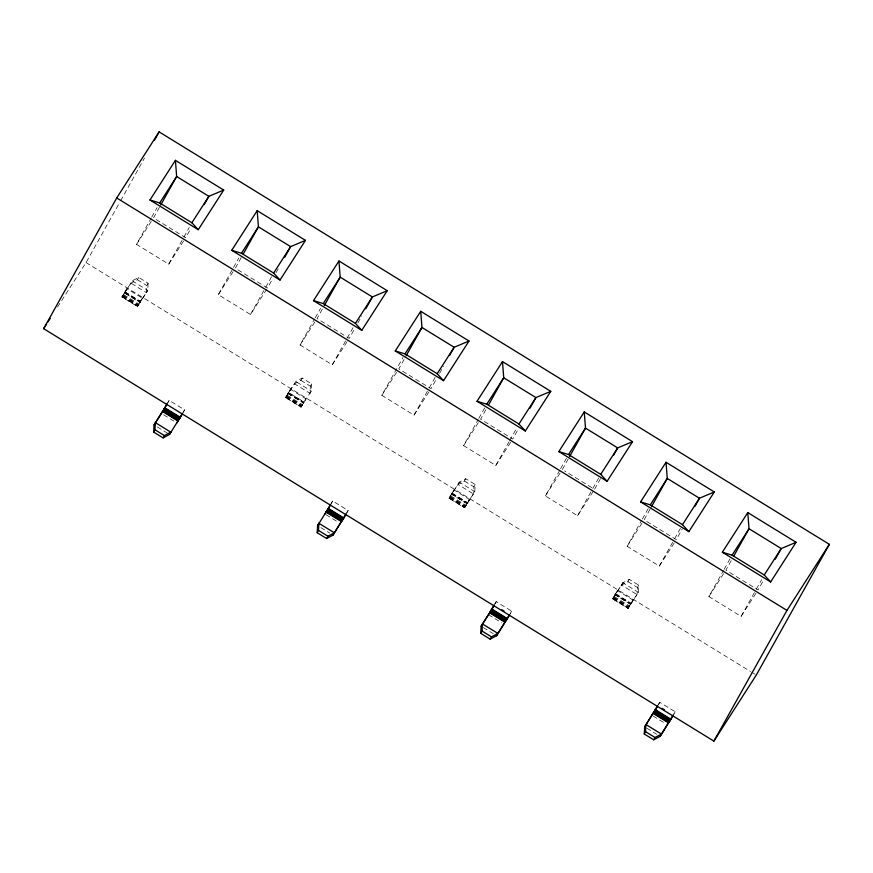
<?xml version="1.0" encoding="UTF-8"?>
<svg xmlns="http://www.w3.org/2000/svg" width="873" height="873" viewBox="0 0 873 873"><rect width="100%" height="100%" fill="white"/><g stroke="black" fill="none" stroke-linecap="round" stroke-linejoin="round"><path stroke-width="0.65" stroke-dasharray="4.37 3.27" d="M124.446 292.935L132.27 280.877L138.665 277.439L148.104 283.256L146.828 285.558L146.435 292.684L137.443 306.488L121.958 296.962L126.836 288.614L142.288 298.119L139.898 302.473L124.446 292.935L126.836 288.614M148.104 283.256L147.723 290.393L146.435 292.684L130.983 283.179L132.27 280.877L147.723 290.393L139.953 302.418M309.97 393.33L311.257 391.028L295.805 381.512L294.517 383.814L309.97 393.33L310.362 386.193L311.639 383.891L302.2 378.074L295.805 381.512L287.981 393.603L303.488 403.064L304.131 402.126L288.679 392.61M311.639 383.891L311.257 391.028L300.978 407.124L285.493 397.597L290.371 389.249L305.823 398.754L303.488 403.064M475.185 484.526L473.897 486.828L473.504 493.965L464.512 507.77L449.038 498.243L453.905 489.884L469.358 499.4L467.022 503.699L474.792 491.663L475.185 484.526L465.735 478.72L459.34 482.158L451.516 494.238L467.022 503.699M638.72 585.172L637.432 587.474L637.039 594.6L628.047 608.405L612.573 598.878L617.44 590.53L632.903 600.035L630.557 604.334L638.327 592.298L638.72 585.172L629.269 579.356L622.875 582.793L615.05 594.873L630.557 604.334M142.288 298.119L137.443 306.488M300.978 407.124L305.823 398.754M464.512 507.77L469.358 499.4M628.047 608.405L632.903 600.035M287.981 393.57L290.371 389.249M451.57 494.183L453.905 489.884M615.105 594.829L617.44 590.53M57.542 307.023L86.056 262.587L119.928 201.99M120.594 200.801L144.503 158.024M183.57 241.046L168.729 264.17L136.537 244.364L151.094 218.326M151.749 217.137L157.042 207.676M159.453 207.283L153.506 217.934L185.698 237.74L190.991 228.279M121.991 296.984L130.983 283.179L137.377 279.742L138.665 277.439M168.729 264.17L183.286 238.133M183.941 236.954L189.234 227.482M266.756 289.159L250.496 314.487L218.305 294.681L232.862 268.644M233.517 267.454L238.809 257.993M241.221 257.6L235.274 268.251L267.465 288.057L272.758 278.596M250.496 314.487L265.054 288.45M265.708 287.272L272.987 274.253M276.064 272.671L278.705 267.946M347.105 341.681L332.264 364.816L300.072 344.999L314.629 318.961M315.284 317.783L320.577 308.311M322.333 309.097L317.041 318.569L349.233 338.386L354.525 328.914M285.526 397.619L294.517 383.814L300.912 380.377L302.2 378.074M332.264 364.816L353.434 326.939M357.832 322.999L361.793 315.895M428.872 391.999L414.031 415.133L381.839 395.316L403.01 357.45M404.101 359.425L398.808 368.886L431 388.703L436.293 379.231M414.031 415.133L428.588 389.096M429.243 387.907L436.522 374.888M439.599 373.317L443.56 366.213M510.64 442.327L495.799 465.451L463.607 445.634L478.164 419.597M478.819 418.418L486.097 405.399M485.868 409.743L480.576 419.204L512.767 439.021L518.06 429.549M449.06 498.254L458.052 484.46L464.447 481.023L465.735 478.72M495.799 465.451L509.035 441.782M509.69 440.592L516.969 427.574M593.116 491.543L577.566 515.768L545.374 495.962L559.931 469.914M560.597 468.736L567.865 455.717M562.343 469.532L568.29 458.871M577.566 515.768L592.123 489.731M592.789 488.542L600.057 475.523M600.482 478.688L594.535 489.338L564.645 470.94M674.185 542.962L659.333 566.086L627.141 546.28L641.699 520.243M642.364 519.053L649.632 506.034M650.058 509.199L644.11 519.85L676.302 539.656L682.25 529.005M612.573 598.878L621.587 585.096L627.982 581.658L629.269 579.356M659.333 566.086L673.891 540.049M674.556 538.87L680.504 528.209M755.953 593.28L741.112 616.403L708.909 596.597L723.466 570.56M724.132 569.371L731.399 556.352M731.17 560.695L725.878 570.167L758.07 589.973L764.017 579.323M741.112 616.403L755.658 590.366M756.324 589.188L761.616 579.716M166.721 404.745L169.166 400.38L184.618 409.884L182.173 414.249M330.256 505.38L332.7 501.015L348.152 510.53L345.708 514.895M495.013 603.832L496.235 601.65L511.687 611.165L509.243 615.53M658.558 704.478L659.781 702.296L675.233 711.801L672.788 716.166M136.537 244.364L151.378 221.24M218.305 294.681L233.146 271.558M167.758 402.584L169.166 400.38M183.21 412.089L184.618 409.884M300.072 344.999L316.332 319.671M381.839 395.316L396.68 372.193M331.293 503.219L332.7 501.015M346.745 512.724L348.152 510.53M463.607 445.634L479.157 421.408M545.374 495.962L560.226 472.828M494.118 604.956L496.235 601.65M510.279 613.37L511.687 611.165M627.141 546.28L643.401 520.952M708.909 596.597L725.168 571.269M657.653 705.591L659.781 702.296M673.814 714.005L675.233 711.801M137.377 279.742L146.828 285.558M300.912 380.377L310.362 386.193M464.447 481.023L473.897 486.828M627.982 581.658L637.432 587.474M86.056 262.587L750.485 671.479M751.653 672.188L755.134 674.338M125.145 291.975L140.597 301.48M452.214 493.245L467.666 502.761M615.749 593.891L631.201 603.396M124.719 291.909L140.171 301.425M288.254 392.555L303.706 402.06M451.788 493.19L467.241 502.695M615.323 593.826L630.775 603.341M124.926 292.313L140.378 301.818M288.461 392.948L303.913 402.453M451.996 493.583L467.448 503.099M615.53 594.218L630.983 603.734M124.588 292.641L140.193 302.091M288.123 393.276L303.728 402.726M451.657 493.922L467.262 503.372M615.192 594.557L630.797 604.007M124.49 292.826L140.051 302.298M288.025 393.461L303.586 402.933M451.57 494.096L467.12 503.568M615.105 594.742L630.655 604.203M123.628 294.627L139.08 304.131M287.162 395.262L302.615 404.777M450.708 495.897L466.16 505.412M614.243 596.543L629.695 606.048M123.202 295.281L138.654 304.786M286.737 395.916L302.189 405.432M450.272 496.562L465.724 506.067M613.806 597.197L629.258 606.702M122.831 295.849L138.283 305.354M286.366 396.484L301.818 405.989M449.901 497.119L465.353 506.635M613.435 597.754L628.887 607.27M122.34 296.176L137.967 305.812M285.875 396.811L301.501 406.447M449.409 497.457L465.036 507.093M612.944 598.092L628.571 607.728M122.144 296.558L137.716 306.161M285.678 397.193L301.25 406.796M449.213 497.839L464.785 507.431M612.748 598.474L628.32 608.066M122.013 296.82L137.541 306.379M285.547 397.455L301.076 407.025M449.082 498.101L464.611 507.66M612.617 598.736L628.145 608.295M163.655 414.784L175.789 422.259M326.087 514.743L338.222 522.218M488.52 614.701L501.757 622.853M653.157 716.024L665.302 723.499M157.369 426.984L168.402 433.772M320.904 527.619L329.732 533.054M483.336 627.578L493.267 633.689M646.871 728.213L656.802 734.335M459.34 482.158L458.052 484.46L473.504 493.965L474.792 491.663L459.34 482.158M622.875 582.793L621.587 585.096L637.039 594.6L638.327 592.298L622.875 582.793"/><path stroke-width="1.31" d="M153.67 432.08L154.063 424.944L163.098 410.539L178.55 420.044L169.515 434.459L163.12 437.897L153.67 432.08L154.958 429.778L155.339 422.641L170.792 432.157L169.515 434.459M317.205 532.716L317.597 525.579L318.874 523.287L334.326 532.792L333.05 535.094L326.655 538.532L317.205 532.716L318.492 530.413L318.874 523.287M480.739 633.351L481.132 626.225L490.168 611.82L505.62 621.325L496.584 635.73L490.19 639.167L480.739 633.351L482.027 631.048L482.42 623.922L497.872 633.427L491.477 636.864L490.19 639.167M644.274 733.997L644.667 726.86L653.702 712.455L669.155 721.96L660.119 736.365L653.724 739.802L644.274 733.997L645.562 731.694L645.955 724.557L661.407 734.062L655.012 737.51L653.724 739.802M43.65 328.663L116.709 197.953L159.115 131.878L829.35 544.337L756.291 675.047L713.885 741.122L43.65 328.663L46.575 324.112M154.466 140.193L159.115 131.878M160.774 204.915L176.652 176.51L175.418 160.348L223.706 190.063L198.258 229.708L149.97 199.993L175.418 160.348M204.217 204.598L208.843 196.316L223.706 190.063M243.207 254.054L258.419 226.827L257.186 210.666L305.474 240.381L280.026 280.026L231.738 250.311L257.186 210.666M163.12 437.897L164.397 435.594L170.792 432.157M284.663 257.295L290.611 246.633L305.474 240.381M324.309 305.55L340.186 277.145L338.953 260.983L387.241 290.698L361.793 330.343L313.505 300.628L338.953 260.983M365.765 308.791L372.378 296.962L387.241 290.698M406.076 355.868L421.954 327.462L420.721 311.301L469.008 341.016L443.56 380.661L395.273 350.946L420.721 311.301M326.655 538.532L327.932 536.229L334.326 532.792L342.085 520.69L326.633 511.174L317.597 525.579M449.519 355.562L454.146 347.279L469.008 341.016M488.509 405.007L503.721 377.78L502.488 361.618L550.776 391.333L525.339 430.978L477.04 401.264L502.488 361.618M529.966 408.248L535.913 397.597L550.776 391.333M569.622 456.514L585.488 428.108L584.255 411.936L632.543 441.662L607.106 481.296L558.818 451.581L584.255 411.936M613.719 455.019L617.68 447.914L632.543 441.662M651.389 506.831L667.256 478.426L666.023 462.264L714.31 491.979L688.873 531.624L640.586 501.899L666.023 462.264M694.821 506.515L699.448 498.232L714.31 491.979M733.811 555.959L749.023 528.743L747.79 512.582L796.078 542.297L770.641 581.942L722.353 552.227L747.79 512.582M775.268 559.2L781.215 548.55L796.078 542.297M713.885 741.122L786.944 610.413L829.35 544.337M176.903 422.936L178.856 419.542L163.404 410.037L167.049 403.686M178.856 419.542L182.501 413.191M324.985 514.066L330.583 504.321M333.05 535.094L346.035 513.826M489.633 612.922L494.118 604.956M496.584 635.73L509.57 614.472M644.667 726.86L657.653 705.591M660.119 736.365L673.105 715.107M166.721 404.745L164.866 407.898M182.173 414.249L179.183 419.269M330.256 505.38L327.266 510.399M345.708 514.895L342.718 519.915M493.791 606.015L490.801 611.045M509.243 615.53L506.253 620.55M657.336 706.661L655.47 709.814M672.788 716.166L669.787 721.185M164.299 408.826L154.063 424.944M654.335 711.681L654.914 710.742M489.066 613.839L481.132 626.225M48.037 321.831L50.23 318.416M149.97 199.993L159.694 202.94L176.652 176.51L208.843 196.316L191.885 222.746L198.258 229.708M231.738 250.311L241.461 253.257L258.419 226.827L290.611 246.633L273.653 273.063L280.026 280.026M313.505 300.628L323.228 303.575L340.186 277.145L372.378 296.962L355.42 323.381L361.793 330.343M395.273 350.946L404.996 353.892L421.954 327.462L454.146 347.279L437.187 373.709L443.56 380.661M477.04 401.264L486.763 404.21L503.721 377.78L535.913 397.597L518.955 424.027L525.339 430.978M558.818 451.581L568.53 454.527L585.488 428.108L617.68 447.914L600.722 474.345L607.106 481.296M640.586 501.899L650.298 504.856L667.256 478.426L699.448 498.232L682.49 524.662L688.873 531.624M722.353 552.227L732.065 555.173L749.023 528.743L781.215 548.55L764.257 574.98L770.641 581.942M159.694 202.94L191.885 222.746M241.461 253.257L273.653 273.063M323.228 303.575L355.42 323.381M404.996 353.892L437.187 373.709M486.763 404.21L518.955 424.027M568.53 454.527L600.722 474.345M650.298 504.856L682.49 524.662M732.065 555.173L764.257 574.98M116.709 197.953L786.944 610.413M501.844 609.714L504.048 611.067M662.072 708.309L664.277 709.673M164.757 407.778L180.209 417.283M328.292 508.413L343.744 517.929M491.826 609.048L507.278 618.564M655.361 709.694L670.813 719.199M164.539 408.149L179.991 417.665M328.073 508.795L343.526 518.3M491.608 609.43L507.06 618.935M655.143 710.065L670.595 719.581M164.288 408.575L179.74 418.091M327.822 509.221L343.275 518.726M491.357 609.856L506.809 619.361M654.892 710.491L670.344 720.007M164.015 409.044L179.467 418.549M327.55 509.679L343.002 519.195M491.084 610.314L506.536 619.83M654.619 710.96L670.071 720.465M163.709 409.535L179.161 419.04M327.255 510.17L342.707 519.675M490.79 610.805L506.242 620.321M654.324 711.451L669.777 720.956M326.939 510.672L342.391 520.177M490.473 611.307L505.925 620.823M654.019 711.953L669.471 721.458M162.793 411.03L178.245 420.546M326.327 511.676L341.779 521.181M489.862 612.311L505.314 621.816M653.397 712.946L668.849 722.451M162.487 411.499L177.939 421.015M326.022 512.145L341.474 521.65M489.567 612.781L505.02 622.285M653.102 713.416L668.554 722.931M154.958 429.778L164.397 435.594M318.492 530.413L327.932 536.229M482.027 631.048L491.477 636.864M645.562 731.694L655.012 737.51"/></g></svg>
